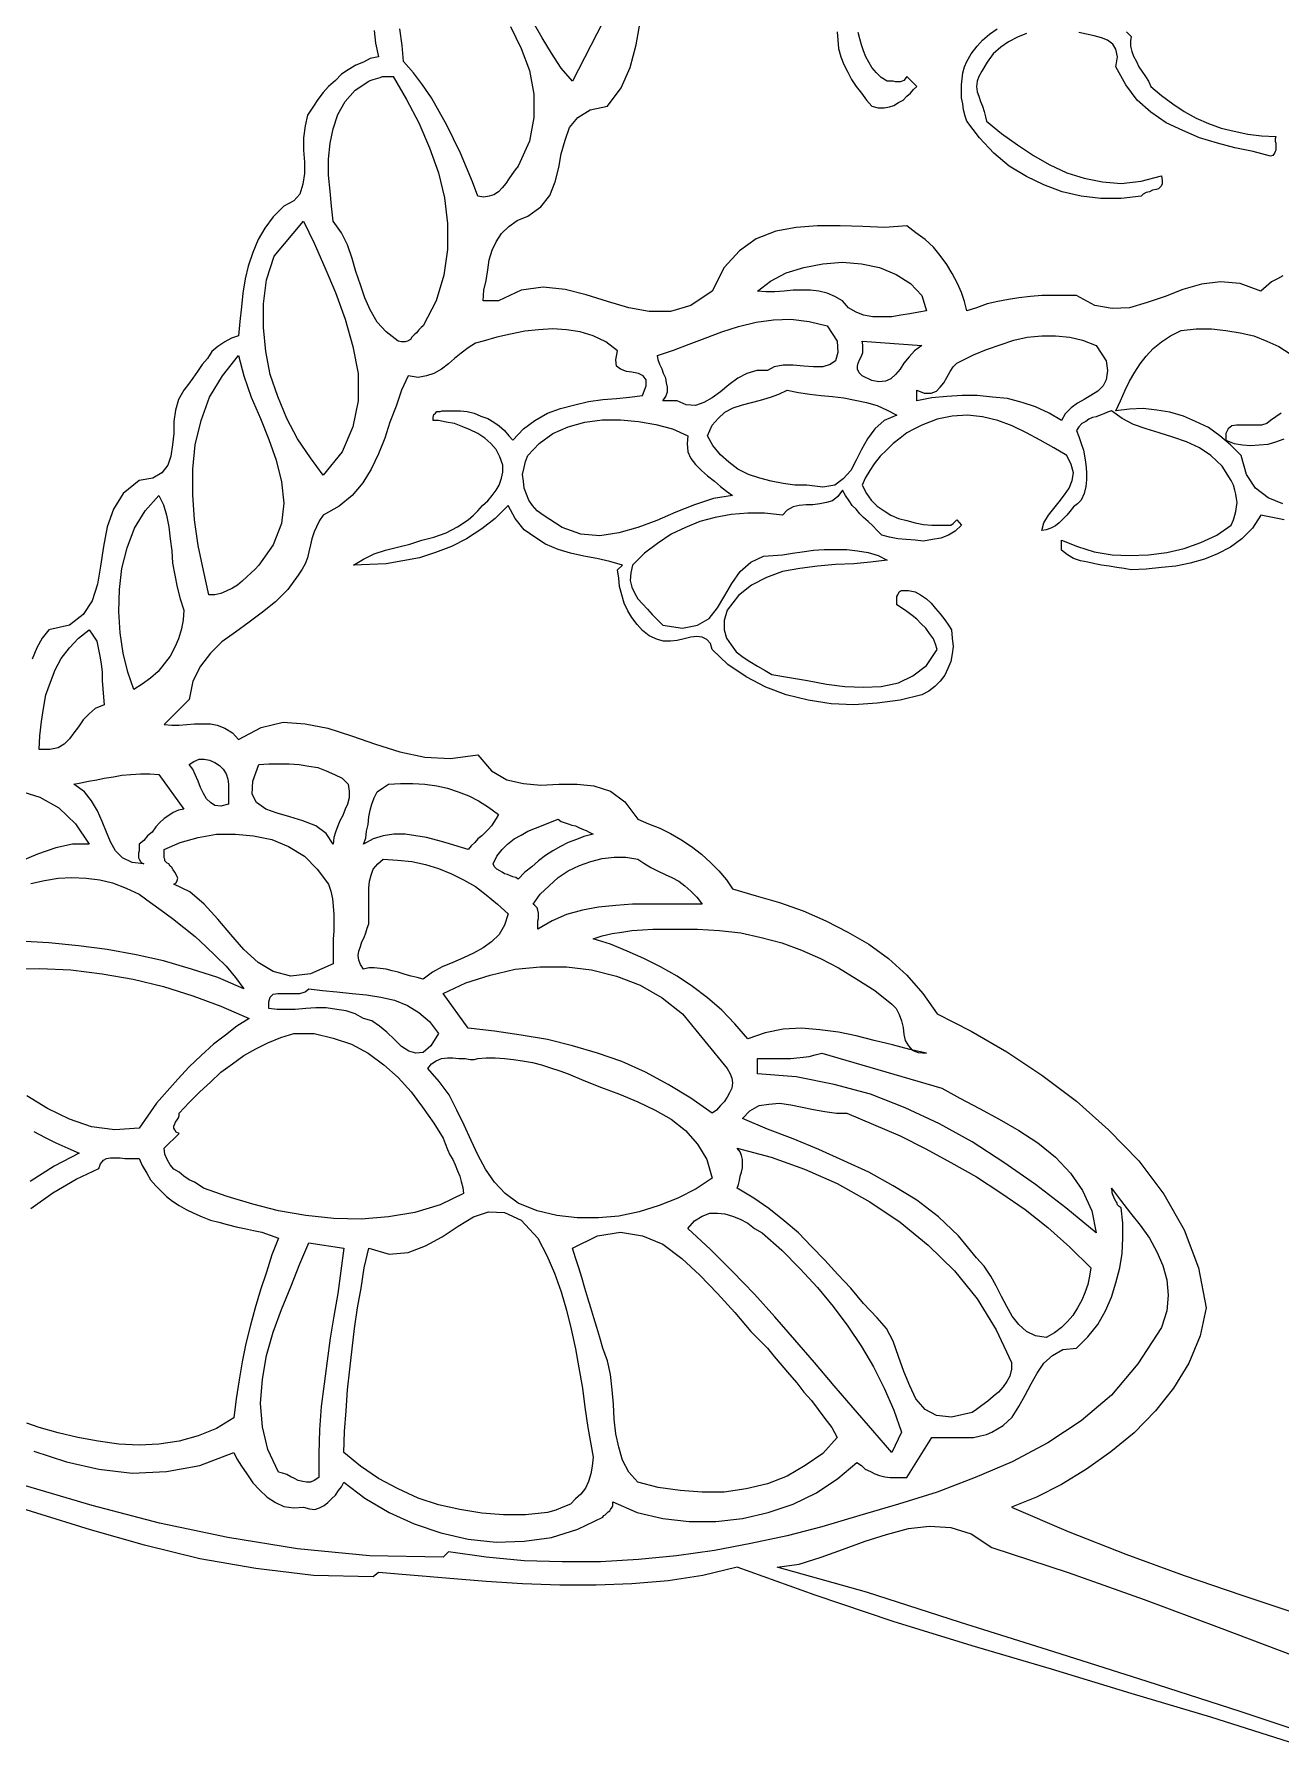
# Model space of a CAD drawing. Extents: x 0.03 to 9.39, y 0.03 to 6.76.
# Drawn here: x 3.683 to 5.329, y 0.307 to 2.562 of the extents above; entities that cross this region are included whole.
import ezdxf

# ---------------------------------------------------------------- set-up
doc = ezdxf.new("R2010")
doc.units = 0
doc.layers.add('1', color=7, linetype='Continuous')

msp = doc.modelspace()

# ---------------------------------------------------------------- linework, layer by layer
for points in [[(4.993, 2.563), (4.981, 2.558), (4.969, 2.552), (4.959, 2.545), (4.949, 2.536), (4.941, 2.525), (4.934, 2.513), (4.93, 2.506), (4.928, 2.5), (4.927, 2.493), (4.928, 2.486), (4.93, 2.48), (4.932, 2.473), (4.935, 2.467), (4.937, 2.46), (4.939, 2.453), (4.94, 2.447), (4.96, 2.431), (4.981, 2.416), (5.002, 2.402), (5.023, 2.39), (5.046, 2.379), (5.069, 2.372), (5.093, 2.367), (5.118, 2.365), (5.144, 2.368), (5.171, 2.375), (5.172, 2.369), (5.172, 2.364), (5.17, 2.361), (5.167, 2.358), (5.164, 2.357), (5.159, 2.356), (5.155, 2.354), (5.151, 2.353), (5.147, 2.351), (5.144, 2.348), (5.118, 2.345), (5.091, 2.345), (5.065, 2.348), (5.04, 2.354), (5.016, 2.363), (4.993, 2.374), (4.97, 2.388), (4.95, 2.405), (4.931, 2.425), (4.914, 2.447), (4.912, 2.454), (4.91, 2.462), (4.909, 2.47), (4.907, 2.478), (4.907, 2.486), (4.907, 2.495), (4.908, 2.503), (4.909, 2.511), (4.911, 2.519), (4.914, 2.526), (4.92, 2.536), (4.928, 2.546), (4.935, 2.554), (4.944, 2.562), (4.954, 2.569)], [(5.125, 2.565), (5.131, 2.559), (5.13, 2.553), (5.13, 2.546), (5.132, 2.539), (5.134, 2.533), (5.138, 2.526), (5.141, 2.519), (5.145, 2.513), (5.15, 2.506), (5.154, 2.5), (5.157, 2.493), (5.171, 2.481), (5.186, 2.47), (5.201, 2.46), (5.217, 2.451), (5.233, 2.444), (5.25, 2.438), (5.267, 2.434), (5.285, 2.43), (5.303, 2.428), (5.322, 2.427), (5.321, 2.424), (5.321, 2.421), (5.322, 2.418), (5.322, 2.416), (5.322, 2.412), (5.322, 2.409), (5.321, 2.407), (5.32, 2.405), (5.318, 2.402), (5.315, 2.401), (5.292, 2.407), (5.268, 2.412), (5.245, 2.418), (5.221, 2.425), (5.199, 2.435), (5.177, 2.445), (5.157, 2.459), (5.139, 2.475), (5.124, 2.495), (5.111, 2.519), (5.113, 2.532), (5.111, 2.542), (5.107, 2.549), (5.1, 2.554), (5.092, 2.557), (5.082, 2.56), (5.072, 2.562), (5.062, 2.564)], [(5.333, 1.921), (5.302, 1.927), (5.291, 1.91), (5.277, 1.896), (5.262, 1.885), (5.245, 1.876), (5.228, 1.869), (5.209, 1.864), (5.19, 1.86), (5.171, 1.858), (5.151, 1.856), (5.131, 1.855), (5.122, 1.857), (5.112, 1.858), (5.102, 1.86), (5.092, 1.861), (5.083, 1.863), (5.074, 1.865), (5.064, 1.867), (5.055, 1.87), (5.047, 1.875), (5.039, 1.881), (5.039, 1.894), (5.06, 1.886), (5.082, 1.879), (5.106, 1.875), (5.129, 1.874), (5.154, 1.875), (5.178, 1.878), (5.201, 1.883), (5.223, 1.891), (5.244, 1.901), (5.263, 1.914), (5.266, 1.921), (5.268, 1.927), (5.269, 1.932), (5.27, 1.938), (5.271, 1.944), (5.27, 1.949), (5.269, 1.955), (5.268, 1.96), (5.266, 1.967), (5.263, 1.973), (5.251, 1.992), (5.236, 2.006), (5.221, 2.016), (5.204, 2.024), (5.186, 2.03), (5.168, 2.036), (5.151, 2.041), (5.134, 2.047), (5.119, 2.055), (5.105, 2.065), (5.1, 2.063), (5.095, 2.061), (5.09, 2.059), (5.085, 2.057), (5.08, 2.056), (5.075, 2.054), (5.071, 2.051), (5.066, 2.048), (5.062, 2.044), (5.059, 2.039), (5.062, 2.031), (5.065, 2.022), (5.068, 2.013), (5.07, 2.003), (5.071, 1.994), (5.072, 1.984), (5.072, 1.974), (5.071, 1.965), (5.069, 1.956), (5.065, 1.947), (5.06, 1.942), (5.055, 1.938), (5.05, 1.932), (5.046, 1.927), (5.041, 1.922), (5.036, 1.917), (5.031, 1.913), (5.025, 1.91), (5.019, 1.908), (5.013, 1.907), (5.016, 1.917), (5.022, 1.927), (5.029, 1.936), (5.036, 1.945), (5.043, 1.954), (5.049, 1.963), (5.053, 1.973), (5.055, 1.983), (5.052, 1.994), (5.046, 2.006), (5.029, 2.016), (5.011, 2.026), (4.993, 2.036), (4.974, 2.045), (4.955, 2.052), (4.935, 2.057), (4.915, 2.059), (4.895, 2.058), (4.875, 2.054), (4.855, 2.046), (4.845, 2.041), (4.835, 2.036), (4.826, 2.029), (4.817, 2.022), (4.808, 2.013), (4.8, 2.005), (4.792, 1.995), (4.786, 1.986), (4.78, 1.976), (4.776, 1.967), (4.782, 1.956), (4.788, 1.947), (4.796, 1.939), (4.805, 1.933), (4.814, 1.927), (4.824, 1.923), (4.835, 1.92), (4.846, 1.917), (4.857, 1.915), (4.868, 1.914), (4.871, 1.914), (4.875, 1.914), (4.879, 1.914), (4.882, 1.914), (4.886, 1.914), (4.889, 1.914), (4.893, 1.914), (4.896, 1.916), (4.898, 1.918), (4.901, 1.921), (4.907, 1.914), (4.899, 1.906), (4.89, 1.901), (4.88, 1.897), (4.869, 1.895), (4.857, 1.893), (4.846, 1.894), (4.834, 1.895), (4.823, 1.896), (4.812, 1.898), (4.802, 1.901), (4.796, 1.907), (4.79, 1.913), (4.784, 1.919), (4.778, 1.924), (4.773, 1.929), (4.768, 1.935), (4.763, 1.94), (4.759, 1.946), (4.754, 1.953), (4.75, 1.96), (4.744, 1.952), (4.737, 1.946), (4.729, 1.944), (4.72, 1.942), (4.711, 1.941), (4.702, 1.941), (4.693, 1.94), (4.685, 1.938), (4.677, 1.934), (4.671, 1.927), (4.647, 1.93), (4.625, 1.93), (4.603, 1.928), (4.582, 1.924), (4.562, 1.919), (4.543, 1.911), (4.524, 1.902), (4.506, 1.89), (4.489, 1.877), (4.473, 1.861), (4.471, 1.851), (4.47, 1.841), (4.472, 1.832), (4.476, 1.824), (4.48, 1.817), (4.486, 1.81), (4.493, 1.803), (4.499, 1.796), (4.506, 1.789), (4.513, 1.782), (4.539, 1.778), (4.559, 1.782), (4.574, 1.791), (4.585, 1.805), (4.595, 1.821), (4.604, 1.837), (4.615, 1.853), (4.629, 1.865), (4.646, 1.873), (4.671, 1.875), (4.684, 1.877), (4.697, 1.879), (4.712, 1.881), (4.726, 1.882), (4.741, 1.882), (4.756, 1.882), (4.77, 1.88), (4.784, 1.878), (4.797, 1.874), (4.809, 1.868), (4.787, 1.865), (4.765, 1.863), (4.741, 1.862), (4.717, 1.86), (4.694, 1.857), (4.671, 1.853), (4.65, 1.845), (4.63, 1.835), (4.613, 1.821), (4.598, 1.802), (4.594, 1.788), (4.594, 1.776), (4.597, 1.765), (4.603, 1.756), (4.61, 1.747), (4.619, 1.74), (4.628, 1.734), (4.638, 1.728), (4.648, 1.722), (4.657, 1.717), (4.68, 1.713), (4.704, 1.709), (4.729, 1.704), (4.753, 1.701), (4.778, 1.7), (4.801, 1.701), (4.824, 1.706), (4.843, 1.715), (4.861, 1.729), (4.875, 1.75), (4.873, 1.757), (4.87, 1.764), (4.865, 1.771), (4.86, 1.778), (4.854, 1.784), (4.848, 1.79), (4.842, 1.795), (4.835, 1.8), (4.828, 1.805), (4.822, 1.809), (4.822, 1.812), (4.822, 1.814), (4.822, 1.817), (4.822, 1.82), (4.823, 1.822), (4.824, 1.824), (4.825, 1.826), (4.826, 1.827), (4.828, 1.828), (4.837, 1.828), (4.846, 1.826), (4.853, 1.822), (4.861, 1.817), (4.867, 1.811), (4.873, 1.804), (4.879, 1.797), (4.885, 1.789), (4.89, 1.782), (4.894, 1.776), (4.895, 1.765), (4.896, 1.754), (4.895, 1.744), (4.893, 1.734), (4.889, 1.725), (4.885, 1.716), (4.879, 1.708), (4.872, 1.701), (4.864, 1.695), (4.855, 1.69), (4.826, 1.683), (4.796, 1.679), (4.765, 1.677), (4.735, 1.678), (4.705, 1.683), (4.676, 1.69), (4.649, 1.7), (4.623, 1.714), (4.599, 1.73), (4.578, 1.75), (4.576, 1.758), (4.571, 1.763), (4.565, 1.766), (4.558, 1.767), (4.55, 1.766), (4.541, 1.764), (4.532, 1.762), (4.523, 1.761), (4.514, 1.761), (4.506, 1.763), (4.495, 1.768), (4.486, 1.775), (4.479, 1.783), (4.472, 1.792), (4.467, 1.801), (4.462, 1.811), (4.459, 1.822), (4.456, 1.833), (4.455, 1.844), (4.453, 1.855), (4.46, 1.861), (4.443, 1.866), (4.426, 1.87), (4.409, 1.873), (4.391, 1.877), (4.375, 1.882), (4.358, 1.889), (4.344, 1.898), (4.33, 1.908), (4.318, 1.923), (4.309, 1.94), (4.292, 1.923), (4.274, 1.909), (4.254, 1.896), (4.234, 1.886), (4.213, 1.878), (4.192, 1.871), (4.17, 1.867), (4.148, 1.863), (4.126, 1.862), (4.105, 1.861), (4.118, 1.869), (4.132, 1.876), (4.147, 1.881), (4.163, 1.885), (4.179, 1.889), (4.195, 1.894), (4.211, 1.898), (4.227, 1.904), (4.242, 1.912), (4.256, 1.921), (4.263, 1.927), (4.269, 1.933), (4.275, 1.94), (4.282, 1.946), (4.288, 1.953), (4.293, 1.96), (4.297, 1.967), (4.3, 1.976), (4.302, 1.984), (4.302, 1.993), (4.298, 2.004), (4.293, 2.014), (4.286, 2.022), (4.278, 2.029), (4.269, 2.035), (4.259, 2.04), (4.249, 2.044), (4.238, 2.048), (4.227, 2.05), (4.217, 2.052), (4.21, 2.052), (4.21, 2.056), (4.211, 2.06), (4.213, 2.062), (4.215, 2.064), (4.219, 2.064), (4.222, 2.065), (4.226, 2.065), (4.229, 2.065), (4.233, 2.065), (4.236, 2.065), (4.246, 2.065), (4.255, 2.064), (4.264, 2.062), (4.273, 2.058), (4.282, 2.055), (4.29, 2.05), (4.297, 2.045), (4.304, 2.039), (4.31, 2.032), (4.315, 2.026), (4.329, 2.041), (4.344, 2.052), (4.361, 2.062), (4.378, 2.068), (4.397, 2.073), (4.415, 2.077), (4.434, 2.08), (4.452, 2.081), (4.469, 2.083), (4.486, 2.085), (4.491, 2.098), (4.491, 2.106), (4.487, 2.111), (4.481, 2.114), (4.472, 2.116), (4.465, 2.117), (4.457, 2.12), (4.452, 2.124), (4.451, 2.132), (4.453, 2.144), (4.438, 2.156), (4.421, 2.164), (4.404, 2.169), (4.386, 2.172), (4.368, 2.173), (4.349, 2.172), (4.331, 2.17), (4.312, 2.166), (4.294, 2.162), (4.276, 2.157), (4.266, 2.154), (4.256, 2.148), (4.247, 2.141), (4.238, 2.134), (4.23, 2.127), (4.221, 2.12), (4.211, 2.114), (4.201, 2.111), (4.19, 2.109), (4.177, 2.111), (4.168, 2.092), (4.161, 2.071), (4.153, 2.05), (4.146, 2.029), (4.138, 2.008), (4.128, 1.988), (4.117, 1.97), (4.103, 1.953), (4.086, 1.939), (4.065, 1.927), (4.06, 1.92), (4.056, 1.912), (4.053, 1.905), (4.05, 1.896), (4.048, 1.888), (4.046, 1.879), (4.044, 1.871), (4.041, 1.863), (4.037, 1.856), (4.032, 1.848), (4.018, 1.829), (4.002, 1.813), (3.985, 1.799), (3.967, 1.786), (3.949, 1.773), (3.931, 1.76), (3.916, 1.745), (3.903, 1.728), (3.893, 1.708), (3.888, 1.684), (3.855, 1.651), (3.865, 1.65), (3.875, 1.65), (3.885, 1.651), (3.895, 1.652), (3.905, 1.652), (3.916, 1.652), (3.925, 1.65), (3.935, 1.646), (3.945, 1.64), (3.953, 1.631), (3.983, 1.647), (4.012, 1.654), (4.041, 1.652), (4.071, 1.646), (4.102, 1.636), (4.134, 1.625), (4.166, 1.615), (4.199, 1.608), (4.233, 1.606), (4.269, 1.611), (4.287, 1.59), (4.307, 1.578), (4.329, 1.573), (4.352, 1.571), (4.376, 1.572), (4.4, 1.572), (4.422, 1.57), (4.444, 1.563), (4.463, 1.549), (4.48, 1.526), (4.494, 1.52), (4.509, 1.514), (4.523, 1.507), (4.537, 1.499), (4.551, 1.49), (4.564, 1.48), (4.576, 1.469), (4.587, 1.458), (4.597, 1.446), (4.605, 1.434), (4.636, 1.425), (4.667, 1.416), (4.698, 1.405), (4.728, 1.392), (4.757, 1.377), (4.785, 1.361), (4.811, 1.342), (4.835, 1.32), (4.856, 1.296), (4.875, 1.269), (4.92, 1.246), (4.967, 1.219), (5.013, 1.188), (5.059, 1.154), (5.101, 1.116), (5.141, 1.075), (5.174, 1.031), (5.201, 0.984), (5.22, 0.934), (5.23, 0.881), (5.222, 0.844), (5.207, 0.808), (5.187, 0.775), (5.163, 0.745), (5.135, 0.716), (5.104, 0.691), (5.072, 0.668), (5.039, 0.648), (5.006, 0.631), (4.973, 0.618), (5.048, 0.586), (5.124, 0.556), (5.201, 0.528), (5.277, 0.502), (5.355, 0.476)], [(5.34, 0.308), (5.236, 0.341), (5.131, 0.372), (5.026, 0.404), (4.921, 0.435), (4.817, 0.467), (4.714, 0.502), (4.611, 0.539), (4.566, 0.528), (4.52, 0.521), (4.472, 0.517), (4.425, 0.515), (4.377, 0.515), (4.328, 0.517), (4.28, 0.52), (4.232, 0.524), (4.185, 0.528), (4.138, 0.532), (4.131, 0.526), (4.052, 0.528), (3.976, 0.537), (3.902, 0.55), (3.829, 0.568), (3.758, 0.588), (3.687, 0.61), (3.616, 0.632)]]:
    msp.add_lwpolyline(points)
at = {"layer": '1'}
for points in [[(4.312, 2.572), (4.326, 2.543), (4.337, 2.514), (4.343, 2.483), (4.343, 2.452), (4.337, 2.421), (4.322, 2.388), (4.318, 2.383), (4.314, 2.377), (4.31, 2.371), (4.306, 2.365), (4.301, 2.359), (4.296, 2.354), (4.29, 2.35), (4.284, 2.348), (4.277, 2.347), (4.269, 2.348), (4.262, 2.367), (4.254, 2.386), (4.246, 2.405), (4.237, 2.424), (4.228, 2.442), (4.218, 2.46), (4.208, 2.478), (4.196, 2.495), (4.184, 2.511), (4.171, 2.526), (4.169, 2.547), (4.166, 2.569)], [(5.331, 2.243), (5.324, 2.239), (5.316, 2.235), (5.309, 2.229), (5.302, 2.223), (5.275, 2.233), (5.249, 2.235), (5.224, 2.232), (5.199, 2.225), (5.176, 2.216), (5.152, 2.208), (5.129, 2.201), (5.106, 2.2), (5.083, 2.204), (5.059, 2.217), (5.043, 2.217), (5.028, 2.217), (5.013, 2.217), (4.998, 2.216), (4.983, 2.214), (4.969, 2.212), (4.955, 2.209), (4.941, 2.206), (4.927, 2.201), (4.914, 2.197), (4.911, 2.209), (4.907, 2.221), (4.902, 2.233), (4.895, 2.246), (4.888, 2.258), (4.879, 2.27), (4.87, 2.281), (4.859, 2.291), (4.847, 2.3), (4.835, 2.309), (4.806, 2.307), (4.777, 2.308), (4.747, 2.309), (4.717, 2.309), (4.689, 2.307), (4.662, 2.302), (4.636, 2.292), (4.614, 2.276), (4.594, 2.254), (4.578, 2.223), (4.55, 2.204), (4.523, 2.196), (4.495, 2.196), (4.468, 2.201), (4.44, 2.209), (4.412, 2.218), (4.384, 2.225), (4.355, 2.228), (4.326, 2.224), (4.296, 2.21), (4.276, 2.21), (4.277, 2.224), (4.28, 2.237), (4.282, 2.251), (4.284, 2.264), (4.288, 2.277), (4.293, 2.288), (4.3, 2.299), (4.31, 2.308), (4.321, 2.316), (4.335, 2.322), (4.352, 2.334), (4.364, 2.349), (4.371, 2.367), (4.376, 2.386), (4.379, 2.404), (4.384, 2.422), (4.39, 2.439), (4.401, 2.452), (4.417, 2.462), (4.44, 2.467), (4.458, 2.491), (4.47, 2.518), (4.478, 2.548), (4.483, 2.578)], [(4.434, 2.578), (4.394, 2.5), (4.379, 2.517), (4.366, 2.537), (4.354, 2.557), (4.342, 2.578)], [(4.132, 2.567), (4.134, 2.55), (4.138, 2.532), (4.127, 2.53), (4.118, 2.525), (4.108, 2.521), (4.098, 2.515), (4.089, 2.509), (4.081, 2.501), (4.072, 2.493), (4.065, 2.485), (4.058, 2.476), (4.052, 2.467), (4.044, 2.455), (4.041, 2.441), (4.039, 2.425), (4.039, 2.409), (4.04, 2.393), (4.04, 2.378), (4.038, 2.364), (4.034, 2.351), (4.026, 2.342), (4.013, 2.335), (3.999, 2.321), (3.988, 2.306), (3.979, 2.291), (3.972, 2.274), (3.966, 2.256), (3.962, 2.239), (3.959, 2.22), (3.957, 2.202), (3.955, 2.183), (3.953, 2.164), (3.944, 2.161), (3.935, 2.156), (3.926, 2.15), (3.918, 2.143), (3.912, 2.134), (3.905, 2.126), (3.899, 2.117), (3.893, 2.108), (3.887, 2.1), (3.881, 2.092), (3.874, 2.08), (3.87, 2.066), (3.868, 2.051), (3.868, 2.035), (3.866, 2.02), (3.864, 2.005), (3.86, 1.993), (3.852, 1.983), (3.84, 1.976), (3.822, 1.973), (3.801, 1.956), (3.788, 1.935), (3.78, 1.912), (3.775, 1.886), (3.771, 1.86), (3.767, 1.836), (3.76, 1.814), (3.748, 1.796), (3.73, 1.782), (3.703, 1.776), (3.694, 1.765), (3.687, 1.752), (3.681, 1.737)], [(4.743, 2.565), (4.744, 2.554), (4.745, 2.543), (4.748, 2.532), (4.752, 2.522), (4.757, 2.512), (4.762, 2.502), (4.768, 2.493), (4.775, 2.484), (4.782, 2.475), (4.789, 2.467), (4.797, 2.465), (4.805, 2.465), (4.812, 2.466), (4.818, 2.468), (4.824, 2.472), (4.83, 2.475), (4.835, 2.48), (4.84, 2.484), (4.844, 2.489), (4.848, 2.493), (4.835, 2.506), (4.833, 2.503), (4.831, 2.501), (4.829, 2.5), (4.826, 2.499), (4.824, 2.499), (4.82, 2.499), (4.817, 2.5), (4.814, 2.5), (4.812, 2.5), (4.809, 2.5), (4.801, 2.505), (4.795, 2.511), (4.789, 2.518), (4.785, 2.525), (4.781, 2.532), (4.778, 2.54), (4.775, 2.548), (4.773, 2.556), (4.771, 2.564)], [(4.157, 2.506), (4.175, 2.476), (4.191, 2.445), (4.205, 2.412), (4.217, 2.379), (4.225, 2.346), (4.229, 2.312), (4.229, 2.278), (4.224, 2.244), (4.214, 2.21), (4.197, 2.177), (4.194, 2.175), (4.191, 2.172), (4.188, 2.168), (4.185, 2.165), (4.182, 2.162), (4.18, 2.159), (4.176, 2.157), (4.173, 2.156), (4.168, 2.156), (4.164, 2.157), (4.148, 2.169), (4.136, 2.182), (4.127, 2.198), (4.12, 2.214), (4.114, 2.231), (4.108, 2.249), (4.103, 2.266), (4.097, 2.284), (4.089, 2.3), (4.078, 2.315), (4.076, 2.335), (4.074, 2.355), (4.072, 2.376), (4.072, 2.397), (4.074, 2.418), (4.078, 2.437), (4.084, 2.456), (4.094, 2.473), (4.107, 2.488), (4.125, 2.5), (4.127, 2.501), (4.131, 2.502), (4.134, 2.503), (4.137, 2.504), (4.14, 2.505), (4.143, 2.506), (4.147, 2.506), (4.15, 2.506), (4.154, 2.506), (4.157, 2.506)], [(4.065, 1.98), (4.048, 2.003), (4.031, 2.028), (4.017, 2.055), (4.005, 2.084), (3.995, 2.113), (3.989, 2.143), (3.986, 2.175), (3.986, 2.206), (3.99, 2.238), (4, 2.269), (4.039, 2.315), (4.053, 2.286), (4.067, 2.254), (4.081, 2.221), (4.094, 2.186), (4.104, 2.15), (4.111, 2.114), (4.111, 2.078), (4.104, 2.044), (4.09, 2.011), (4.065, 1.98)], [(4.855, 2.217), (4.861, 2.197), (4.851, 2.195), (4.839, 2.193), (4.827, 2.191), (4.815, 2.189), (4.803, 2.189), (4.79, 2.189), (4.778, 2.191), (4.768, 2.195), (4.758, 2.201), (4.75, 2.21), (4.74, 2.216), (4.73, 2.22), (4.719, 2.223), (4.708, 2.224), (4.697, 2.224), (4.685, 2.224), (4.673, 2.223), (4.661, 2.222), (4.649, 2.222), (4.638, 2.223), (4.655, 2.236), (4.676, 2.247), (4.699, 2.254), (4.724, 2.259), (4.75, 2.261), (4.775, 2.259), (4.799, 2.254), (4.821, 2.245), (4.84, 2.233), (4.855, 2.217)], [(4.743, 2.157), (4.744, 2.142), (4.741, 2.131), (4.734, 2.126), (4.724, 2.123), (4.712, 2.123), (4.699, 2.124), (4.685, 2.125), (4.672, 2.125), (4.66, 2.123), (4.651, 2.118), (4.637, 2.118), (4.624, 2.114), (4.612, 2.108), (4.6, 2.099), (4.589, 2.09), (4.578, 2.082), (4.567, 2.076), (4.556, 2.072), (4.544, 2.073), (4.532, 2.078), (4.513, 2.078), (4.517, 2.084), (4.519, 2.09), (4.519, 2.096), (4.518, 2.102), (4.517, 2.108), (4.514, 2.114), (4.512, 2.12), (4.509, 2.126), (4.507, 2.132), (4.506, 2.138), (4.527, 2.145), (4.548, 2.153), (4.569, 2.161), (4.591, 2.169), (4.613, 2.176), (4.636, 2.182), (4.659, 2.185), (4.682, 2.186), (4.706, 2.183), (4.73, 2.177), (4.743, 2.157)], [(5.331, 1.942), (5.312, 1.95), (5.295, 1.963), (5.283, 1.981), (5.276, 2.006), (5.262, 2.02), (5.248, 2.032), (5.233, 2.043), (5.216, 2.051), (5.2, 2.058), (5.182, 2.063), (5.165, 2.066), (5.147, 2.068), (5.129, 2.067), (5.111, 2.065), (5.117, 2.078), (5.123, 2.092), (5.129, 2.104), (5.136, 2.116), (5.143, 2.127), (5.151, 2.137), (5.16, 2.147), (5.171, 2.156), (5.183, 2.164), (5.197, 2.171), (5.217, 2.173), (5.237, 2.173), (5.256, 2.171), (5.275, 2.168), (5.293, 2.164), (5.31, 2.157), (5.326, 2.15), (5.341, 2.14)], [(4.855, 2.151), (4.845, 2.144), (4.838, 2.136), (4.831, 2.128), (4.826, 2.12), (4.82, 2.113), (4.814, 2.107), (4.807, 2.104), (4.798, 2.103), (4.789, 2.105), (4.776, 2.111), (4.772, 2.115), (4.77, 2.12), (4.77, 2.124), (4.771, 2.128), (4.773, 2.133), (4.775, 2.137), (4.777, 2.142), (4.777, 2.147), (4.777, 2.152), (4.776, 2.157), (4.855, 2.151)], [(5.098, 2.131), (5.1, 2.118), (5.098, 2.106), (5.094, 2.098), (5.087, 2.091), (5.078, 2.085), (5.069, 2.08), (5.06, 2.075), (5.052, 2.069), (5.044, 2.061), (5.039, 2.052), (5.023, 2.062), (5.005, 2.07), (4.987, 2.076), (4.968, 2.081), (4.948, 2.083), (4.928, 2.085), (4.908, 2.085), (4.888, 2.084), (4.868, 2.082), (4.848, 2.078), (4.848, 2.092), (4.858, 2.088), (4.867, 2.088), (4.874, 2.091), (4.879, 2.096), (4.884, 2.102), (4.888, 2.109), (4.892, 2.117), (4.896, 2.123), (4.901, 2.128), (4.907, 2.131), (4.923, 2.139), (4.94, 2.146), (4.958, 2.152), (4.976, 2.158), (4.994, 2.162), (5.013, 2.164), (5.031, 2.164), (5.05, 2.162), (5.067, 2.158), (5.085, 2.151), (5.098, 2.131)], [(3.98, 1.861), (3.975, 1.856), (3.97, 1.851), (3.964, 1.846), (3.958, 1.84), (3.952, 1.835), (3.945, 1.831), (3.937, 1.827), (3.93, 1.824), (3.922, 1.822), (3.914, 1.822), (3.907, 1.854), (3.9, 1.887), (3.895, 1.921), (3.893, 1.954), (3.893, 1.988), (3.896, 2.02), (3.904, 2.052), (3.915, 2.083), (3.932, 2.111), (3.953, 2.138), (3.96, 2.111), (3.97, 2.083), (3.982, 2.055), (3.993, 2.027), (4.003, 2), (4.01, 1.971), (4.013, 1.943), (4.01, 1.916), (3.999, 1.888), (3.98, 1.861)], [(4.822, 2.059), (4.805, 2.052), (4.793, 2.041), (4.783, 2.028), (4.775, 2.014), (4.768, 2), (4.761, 1.986), (4.751, 1.975), (4.74, 1.967), (4.724, 1.964), (4.703, 1.967), (4.687, 1.967), (4.672, 1.969), (4.656, 1.972), (4.641, 1.976), (4.626, 1.981), (4.612, 1.988), (4.6, 1.997), (4.589, 2.007), (4.579, 2.019), (4.572, 2.032), (4.578, 2.046), (4.586, 2.055), (4.595, 2.063), (4.606, 2.069), (4.618, 2.073), (4.63, 2.076), (4.642, 2.079), (4.655, 2.083), (4.666, 2.087), (4.677, 2.092), (4.692, 2.089), (4.707, 2.087), (4.722, 2.085), (4.737, 2.084), (4.752, 2.082), (4.767, 2.079), (4.782, 2.076), (4.796, 2.072), (4.809, 2.066), (4.822, 2.059)], [(4.546, 2.032), (4.545, 2.022), (4.546, 2.011), (4.55, 2.002), (4.556, 1.994), (4.564, 1.986), (4.572, 1.979), (4.581, 1.972), (4.589, 1.965), (4.597, 1.959), (4.605, 1.953), (4.58, 1.949), (4.555, 1.941), (4.53, 1.931), (4.505, 1.92), (4.48, 1.911), (4.455, 1.904), (4.43, 1.9), (4.405, 1.902), (4.38, 1.911), (4.355, 1.927), (4.347, 1.933), (4.341, 1.94), (4.336, 1.947), (4.333, 1.955), (4.33, 1.963), (4.329, 1.972), (4.328, 1.981), (4.33, 1.99), (4.332, 1.998), (4.335, 2.006), (4.35, 2.022), (4.368, 2.035), (4.388, 2.044), (4.41, 2.05), (4.433, 2.053), (4.457, 2.053), (4.481, 2.051), (4.504, 2.047), (4.526, 2.041), (4.546, 2.032)], [(5.329, 2.062), (5.322, 2.057), (5.315, 2.052), (5.31, 2.048), (5.303, 2.046), (5.295, 2.046), (5.287, 2.046), (5.278, 2.046), (5.27, 2.046), (5.264, 2.045), (5.259, 2.041), (5.256, 2.035), (5.256, 2.026), (5.267, 2.022), (5.278, 2.02), (5.289, 2.019), (5.3, 2.02), (5.312, 2.021), (5.322, 2.024), (5.333, 2.028)], [(3.881, 1.802), (3.88, 1.789), (3.878, 1.777), (3.874, 1.764), (3.869, 1.753), (3.863, 1.741), (3.855, 1.731), (3.847, 1.721), (3.837, 1.712), (3.826, 1.704), (3.815, 1.697), (3.807, 1.72), (3.801, 1.745), (3.797, 1.772), (3.795, 1.8), (3.796, 1.829), (3.799, 1.857), (3.806, 1.884), (3.816, 1.91), (3.83, 1.933), (3.848, 1.953), (3.854, 1.941), (3.858, 1.927), (3.861, 1.912), (3.863, 1.896), (3.865, 1.88), (3.866, 1.864), (3.869, 1.848), (3.872, 1.832), (3.876, 1.817), (3.881, 1.802)], [(3.776, 1.677), (3.764, 1.672), (3.756, 1.665), (3.748, 1.657), (3.742, 1.648), (3.736, 1.64), (3.73, 1.632), (3.723, 1.625), (3.715, 1.62), (3.704, 1.618), (3.69, 1.618), (3.691, 1.636), (3.693, 1.655), (3.696, 1.672), (3.699, 1.69), (3.705, 1.707), (3.711, 1.723), (3.719, 1.738), (3.73, 1.752), (3.742, 1.765), (3.756, 1.776), (3.761, 1.769), (3.766, 1.761), (3.768, 1.752), (3.77, 1.741), (3.772, 1.731), (3.773, 1.72), (3.773, 1.709), (3.774, 1.698), (3.775, 1.687), (3.776, 1.677)], [(3.94, 1.572), (3.94, 1.546), (3.93, 1.543), (3.922, 1.544), (3.916, 1.548), (3.911, 1.553), (3.907, 1.56), (3.903, 1.568), (3.9, 1.576), (3.896, 1.585), (3.893, 1.592), (3.888, 1.598), (3.894, 1.602), (3.901, 1.605), (3.908, 1.605), (3.915, 1.604), (3.922, 1.601), (3.928, 1.597), (3.933, 1.592), (3.937, 1.586), (3.939, 1.579), (3.94, 1.572)], [(3.848, 1.585), (3.881, 1.539), (3.874, 1.538), (3.867, 1.535), (3.861, 1.531), (3.855, 1.527), (3.849, 1.521), (3.844, 1.516), (3.839, 1.509), (3.833, 1.504), (3.828, 1.498), (3.822, 1.493), (3.822, 1.49), (3.822, 1.487), (3.822, 1.484), (3.821, 1.481), (3.821, 1.478), (3.821, 1.475), (3.822, 1.473), (3.824, 1.47), (3.826, 1.468), (3.828, 1.467), (3.813, 1.469), (3.8, 1.475), (3.791, 1.484), (3.784, 1.496), (3.779, 1.509), (3.773, 1.523), (3.767, 1.537), (3.759, 1.55), (3.75, 1.562), (3.736, 1.572), (3.745, 1.574), (3.755, 1.576), (3.766, 1.578), (3.776, 1.58), (3.788, 1.582), (3.799, 1.584), (3.811, 1.585), (3.824, 1.586), (3.836, 1.586), (3.848, 1.585)], [(4.098, 1.572), (4.099, 1.563), (4.099, 1.554), (4.097, 1.546), (4.094, 1.539), (4.091, 1.531), (4.087, 1.524), (4.084, 1.517), (4.081, 1.509), (4.079, 1.502), (4.078, 1.493), (4.069, 1.507), (4.055, 1.517), (4.038, 1.524), (4.021, 1.529), (4.004, 1.534), (3.989, 1.539), (3.977, 1.548), (3.971, 1.559), (3.972, 1.576), (3.98, 1.598), (3.993, 1.599), (4.006, 1.599), (4.02, 1.599), (4.033, 1.598), (4.046, 1.596), (4.058, 1.594), (4.069, 1.59), (4.08, 1.585), (4.09, 1.58), (4.098, 1.572)], [(3.663, 1.564), (3.691, 1.555), (3.716, 1.541), (3.738, 1.52), (3.756, 1.493)], [(4.296, 1.532), (4.293, 1.527), (4.29, 1.522), (4.287, 1.517), (4.283, 1.513), (4.278, 1.508), (4.274, 1.504), (4.269, 1.5), (4.265, 1.495), (4.26, 1.491), (4.256, 1.486), (4.243, 1.49), (4.23, 1.494), (4.216, 1.498), (4.201, 1.502), (4.187, 1.504), (4.173, 1.506), (4.158, 1.506), (4.144, 1.504), (4.131, 1.5), (4.118, 1.493), (4.121, 1.501), (4.122, 1.51), (4.124, 1.519), (4.125, 1.529), (4.127, 1.538), (4.129, 1.546), (4.132, 1.554), (4.136, 1.562), (4.143, 1.567), (4.151, 1.572), (4.167, 1.573), (4.183, 1.573), (4.199, 1.572), (4.215, 1.57), (4.229, 1.567), (4.243, 1.562), (4.257, 1.557), (4.27, 1.55), (4.283, 1.542), (4.296, 1.532)], [(4.421, 1.506), (4.409, 1.503), (4.399, 1.499), (4.388, 1.495), (4.378, 1.49), (4.368, 1.484), (4.358, 1.478), (4.349, 1.471), (4.34, 1.463), (4.331, 1.456), (4.322, 1.447), (4.319, 1.449), (4.315, 1.45), (4.312, 1.451), (4.308, 1.453), (4.304, 1.454), (4.301, 1.456), (4.298, 1.458), (4.294, 1.46), (4.291, 1.463), (4.289, 1.467), (4.294, 1.477), (4.301, 1.486), (4.308, 1.493), (4.317, 1.5), (4.326, 1.505), (4.335, 1.51), (4.345, 1.514), (4.355, 1.518), (4.365, 1.522), (4.375, 1.526), (4.379, 1.523), (4.384, 1.521), (4.388, 1.52), (4.393, 1.518), (4.398, 1.517), (4.402, 1.515), (4.407, 1.513), (4.412, 1.511), (4.416, 1.509), (4.421, 1.506)], [(3.756, 1.493), (3.734, 1.493), (3.712, 1.488), (3.688, 1.48), (3.665, 1.47)], [(4.072, 1.44), (4.075, 1.431), (4.077, 1.421), (4.078, 1.411), (4.079, 1.4), (4.079, 1.389), (4.079, 1.378), (4.078, 1.368), (4.078, 1.356), (4.078, 1.346), (4.078, 1.335), (4.048, 1.322), (4.022, 1.319), (3.999, 1.325), (3.979, 1.337), (3.96, 1.354), (3.943, 1.374), (3.926, 1.394), (3.908, 1.414), (3.889, 1.43), (3.868, 1.44), (3.871, 1.442), (3.872, 1.445), (3.873, 1.448), (3.872, 1.45), (3.871, 1.453), (3.869, 1.456), (3.867, 1.459), (3.865, 1.462), (3.863, 1.464), (3.861, 1.467), (3.859, 1.468), (3.858, 1.469), (3.856, 1.471), (3.856, 1.473), (3.855, 1.475), (3.855, 1.478), (3.855, 1.481), (3.855, 1.483), (3.855, 1.486), (3.876, 1.495), (3.9, 1.502), (3.924, 1.506), (3.949, 1.506), (3.973, 1.504), (3.997, 1.499), (4.019, 1.49), (4.04, 1.477), (4.057, 1.46), (4.072, 1.44)], [(4.309, 1.401), (4.304, 1.386), (4.297, 1.374), (4.287, 1.364), (4.276, 1.356), (4.263, 1.349), (4.25, 1.343), (4.236, 1.337), (4.222, 1.331), (4.209, 1.324), (4.197, 1.315), (4.189, 1.317), (4.181, 1.319), (4.173, 1.321), (4.164, 1.324), (4.156, 1.326), (4.148, 1.328), (4.14, 1.329), (4.132, 1.33), (4.125, 1.33), (4.118, 1.328), (4.114, 1.334), (4.112, 1.34), (4.111, 1.346), (4.112, 1.352), (4.114, 1.358), (4.116, 1.364), (4.119, 1.37), (4.121, 1.376), (4.123, 1.382), (4.125, 1.388), (4.125, 1.397), (4.125, 1.406), (4.125, 1.416), (4.125, 1.425), (4.125, 1.435), (4.126, 1.444), (4.128, 1.452), (4.131, 1.46), (4.137, 1.467), (4.144, 1.473), (4.163, 1.472), (4.182, 1.47), (4.2, 1.466), (4.217, 1.461), (4.234, 1.454), (4.25, 1.446), (4.266, 1.437), (4.28, 1.426), (4.295, 1.414), (4.309, 1.401)], [(4.565, 1.414), (4.542, 1.414), (4.519, 1.414), (4.496, 1.414), (4.473, 1.414), (4.451, 1.412), (4.428, 1.41), (4.407, 1.406), (4.386, 1.4), (4.367, 1.392), (4.348, 1.381), (4.348, 1.384), (4.348, 1.388), (4.348, 1.392), (4.349, 1.395), (4.349, 1.399), (4.349, 1.402), (4.348, 1.406), (4.347, 1.409), (4.344, 1.412), (4.342, 1.414), (4.351, 1.427), (4.363, 1.438), (4.375, 1.449), (4.388, 1.458), (4.403, 1.465), (4.418, 1.47), (4.433, 1.474), (4.449, 1.476), (4.464, 1.476), (4.48, 1.473), (4.488, 1.468), (4.497, 1.462), (4.506, 1.458), (4.516, 1.453), (4.525, 1.449), (4.534, 1.444), (4.542, 1.438), (4.55, 1.431), (4.558, 1.423), (4.565, 1.414)], [(3.679, 1.441), (3.697, 1.445), (3.715, 1.448), (3.733, 1.449), (3.752, 1.448), (3.77, 1.446), (3.787, 1.442), (3.805, 1.435), (3.822, 1.427), (3.837, 1.416), (3.851, 1.406), (3.866, 1.395), (3.881, 1.383), (3.896, 1.371), (3.91, 1.358), (3.923, 1.345), (3.937, 1.332), (3.949, 1.317), (3.96, 1.302)], [(4.559, 1.381), (4.588, 1.379), (4.616, 1.376), (4.643, 1.37), (4.67, 1.363), (4.696, 1.353), (4.721, 1.342), (4.745, 1.33), (4.769, 1.315), (4.793, 1.3), (4.815, 1.282), (4.821, 1.276), (4.825, 1.268), (4.828, 1.26), (4.83, 1.251), (4.831, 1.242), (4.833, 1.234), (4.837, 1.227), (4.842, 1.221), (4.85, 1.218), (4.861, 1.217), (4.839, 1.222), (4.816, 1.228), (4.792, 1.234), (4.768, 1.24), (4.745, 1.245), (4.72, 1.248), (4.696, 1.25), (4.672, 1.249), (4.648, 1.244), (4.625, 1.236), (4.608, 1.256), (4.591, 1.274), (4.572, 1.29), (4.552, 1.305), (4.532, 1.319), (4.51, 1.331), (4.488, 1.342), (4.466, 1.352), (4.444, 1.361), (4.421, 1.368), (4.433, 1.372), (4.446, 1.375), (4.459, 1.377), (4.472, 1.379), (4.486, 1.38), (4.5, 1.381), (4.514, 1.381), (4.528, 1.381), (4.543, 1.381), (4.559, 1.381)], [(3.96, 1.302), (3.926, 1.317), (3.891, 1.328), (3.854, 1.339), (3.818, 1.347), (3.78, 1.354), (3.742, 1.359), (3.703, 1.363), (3.664, 1.365)], [(4.598, 1.197), (4.602, 1.19), (4.604, 1.184), (4.605, 1.178), (4.604, 1.171), (4.601, 1.165), (4.598, 1.159), (4.594, 1.153), (4.589, 1.148), (4.584, 1.142), (4.578, 1.138), (4.55, 1.158), (4.52, 1.176), (4.49, 1.192), (4.459, 1.206), (4.427, 1.217), (4.394, 1.227), (4.361, 1.235), (4.326, 1.241), (4.291, 1.246), (4.256, 1.25), (4.223, 1.296), (4.253, 1.31), (4.285, 1.32), (4.318, 1.328), (4.351, 1.331), (4.386, 1.331), (4.419, 1.327), (4.452, 1.319), (4.483, 1.307), (4.512, 1.29), (4.539, 1.269), (4.598, 1.197)], [(3.649, 1.328), (3.691, 1.329), (3.732, 1.327), (3.773, 1.322), (3.814, 1.315), (3.854, 1.305), (3.893, 1.293), (3.93, 1.279), (3.967, 1.263)], [(4.217, 1.243), (4.207, 1.227), (4.197, 1.218), (4.187, 1.217), (4.178, 1.22), (4.168, 1.226), (4.159, 1.235), (4.149, 1.245), (4.139, 1.253), (4.129, 1.26), (4.118, 1.263), (4.107, 1.269), (4.095, 1.273), (4.083, 1.275), (4.069, 1.277), (4.055, 1.277), (4.042, 1.276), (4.028, 1.275), (4.016, 1.275), (4.004, 1.275), (3.993, 1.276), (3.993, 1.285), (3.995, 1.291), (3.999, 1.295), (4.005, 1.296), (4.012, 1.296), (4.019, 1.296), (4.027, 1.296), (4.034, 1.296), (4.041, 1.298), (4.046, 1.302), (4.064, 1.3), (4.083, 1.298), (4.103, 1.296), (4.122, 1.294), (4.141, 1.291), (4.159, 1.287), (4.176, 1.28), (4.191, 1.271), (4.205, 1.259), (4.217, 1.243)], [(3.967, 1.263), (3.951, 1.253), (3.936, 1.241), (3.92, 1.229), (3.904, 1.214), (3.888, 1.199), (3.873, 1.183), (3.859, 1.167), (3.845, 1.151), (3.833, 1.134), (3.822, 1.118), (3.79, 1.116), (3.759, 1.12), (3.73, 1.13), (3.701, 1.144), (3.674, 1.161)], [(4.223, 1.105), (4.226, 1.098), (4.229, 1.09), (4.232, 1.083), (4.236, 1.077), (4.239, 1.07), (4.242, 1.062), (4.245, 1.055), (4.247, 1.048), (4.249, 1.04), (4.25, 1.032), (4.219, 1.017), (4.186, 1.007), (4.151, 1.001), (4.115, 0.998), (4.079, 0.999), (4.042, 1.003), (4.006, 1.009), (3.972, 1.018), (3.938, 1.028), (3.907, 1.039), (3.901, 1.043), (3.895, 1.047), (3.888, 1.05), (3.881, 1.055), (3.875, 1.06), (3.868, 1.064), (3.863, 1.07), (3.859, 1.077), (3.856, 1.084), (3.855, 1.092), (3.875, 1.111), (3.871, 1.113), (3.869, 1.116), (3.868, 1.118), (3.868, 1.121), (3.869, 1.124), (3.87, 1.126), (3.872, 1.129), (3.874, 1.132), (3.875, 1.135), (3.875, 1.138), (3.888, 1.152), (3.902, 1.166), (3.916, 1.179), (3.93, 1.192), (3.945, 1.203), (3.96, 1.214), (3.976, 1.223), (3.992, 1.231), (4.009, 1.238), (4.026, 1.243), (4.053, 1.243), (4.078, 1.237), (4.102, 1.229), (4.124, 1.217), (4.145, 1.202), (4.164, 1.185), (4.181, 1.166), (4.196, 1.146), (4.211, 1.125), (4.223, 1.105)], [(4.269, 1.21), (4.28, 1.211), (4.292, 1.211), (4.304, 1.21), (4.316, 1.209), (4.328, 1.207), (4.341, 1.205), (4.353, 1.202), (4.365, 1.198), (4.377, 1.194), (4.388, 1.19), (4.409, 1.181), (4.432, 1.172), (4.456, 1.163), (4.48, 1.153), (4.503, 1.142), (4.524, 1.13), (4.543, 1.115), (4.559, 1.097), (4.571, 1.077), (4.578, 1.052), (4.557, 1.038), (4.533, 1.026), (4.508, 1.016), (4.482, 1.008), (4.455, 1.002), (4.428, 1), (4.4, 1), (4.373, 1.003), (4.347, 1.009), (4.322, 1.019), (4.305, 1.032), (4.291, 1.047), (4.279, 1.064), (4.269, 1.083), (4.26, 1.102), (4.251, 1.122), (4.241, 1.142), (4.231, 1.162), (4.218, 1.18), (4.203, 1.197), (4.208, 1.203), (4.214, 1.207), (4.221, 1.21), (4.229, 1.211), (4.236, 1.211), (4.244, 1.21), (4.252, 1.21), (4.259, 1.209), (4.264, 1.209), (4.269, 1.21)], [(4.881, 1.171), (4.905, 1.158), (4.931, 1.144), (4.957, 1.13), (4.983, 1.115), (5.008, 1.099), (5.031, 1.08), (5.051, 1.059), (5.067, 1.036), (5.079, 1.009), (5.085, 0.98), (5.045, 1.013), (5.005, 1.044), (4.963, 1.073), (4.921, 1.1), (4.878, 1.124), (4.833, 1.145), (4.787, 1.163), (4.739, 1.176), (4.689, 1.186), (4.638, 1.19), (4.638, 1.21), (4.648, 1.21), (4.657, 1.21), (4.666, 1.21), (4.674, 1.21), (4.682, 1.21), (4.69, 1.211), (4.698, 1.212), (4.706, 1.213), (4.714, 1.215), (4.723, 1.217), (4.881, 1.171)], [(5.078, 0.934), (5.076, 0.923), (5.074, 0.912), (5.07, 0.901), (5.066, 0.891), (5.06, 0.881), (5.054, 0.871), (5.047, 0.863), (5.039, 0.855), (5.03, 0.848), (5.019, 0.842), (5.005, 0.844), (4.993, 0.85), (4.983, 0.859), (4.974, 0.87), (4.967, 0.883), (4.96, 0.896), (4.953, 0.91), (4.946, 0.923), (4.937, 0.936), (4.927, 0.947), (4.903, 0.976), (4.877, 1.001), (4.848, 1.023), (4.817, 1.042), (4.785, 1.06), (4.752, 1.075), (4.719, 1.09), (4.685, 1.104), (4.651, 1.117), (4.618, 1.131), (4.628, 1.141), (4.64, 1.148), (4.653, 1.15), (4.667, 1.151), (4.682, 1.149), (4.697, 1.146), (4.712, 1.143), (4.727, 1.14), (4.742, 1.138), (4.756, 1.138), (4.791, 1.123), (4.826, 1.108), (4.86, 1.091), (4.893, 1.073), (4.927, 1.054), (4.959, 1.033), (4.991, 1.011), (5.021, 0.987), (5.05, 0.961), (5.078, 0.934)], [(3.683, 1.114), (3.698, 1.106), (3.712, 1.099), (3.728, 1.092), (3.743, 1.085)], [(3.743, 1.085), (3.71, 1.068), (3.678, 1.048)], [(4.973, 0.809), (4.973, 0.8), (4.971, 0.791), (4.967, 0.784), (4.962, 0.777), (4.956, 0.77), (4.949, 0.764), (4.942, 0.758), (4.934, 0.752), (4.927, 0.747), (4.921, 0.743), (4.894, 0.737), (4.874, 0.739), (4.859, 0.747), (4.847, 0.761), (4.839, 0.778), (4.831, 0.797), (4.824, 0.817), (4.817, 0.837), (4.808, 0.854), (4.796, 0.868), (4.778, 0.887), (4.761, 0.907), (4.744, 0.925), (4.727, 0.944), (4.709, 0.962), (4.692, 0.98), (4.673, 0.996), (4.653, 1.012), (4.633, 1.026), (4.611, 1.039), (4.613, 1.044), (4.614, 1.049), (4.615, 1.055), (4.617, 1.06), (4.618, 1.066), (4.618, 1.071), (4.618, 1.077), (4.617, 1.082), (4.615, 1.087), (4.611, 1.092), (4.656, 1.08), (4.7, 1.064), (4.743, 1.045), (4.786, 1.021), (4.826, 0.994), (4.863, 0.964), (4.898, 0.93), (4.928, 0.893), (4.953, 0.852), (4.973, 0.809)], [(3.679, 1.012), (3.708, 1.033), (3.739, 1.051), (3.769, 1.065), (3.771, 1.071), (3.775, 1.076), (3.779, 1.078), (3.784, 1.079), (3.79, 1.079), (3.797, 1.079), (3.803, 1.078), (3.81, 1.078), (3.816, 1.078), (3.822, 1.078), (3.826, 1.069), (3.832, 1.059), (3.837, 1.05), (3.844, 1.042), (3.851, 1.035), (3.858, 1.028), (3.866, 1.022), (3.875, 1.016), (3.884, 1.011), (3.894, 1.006)], [(3.683, 0.692), (3.726, 0.678), (3.769, 0.668), (3.813, 0.663), (3.858, 0.665), (3.902, 0.673), (3.947, 0.69), (3.951, 0.682), (3.957, 0.672), (3.964, 0.662), (3.972, 0.65), (3.981, 0.641), (3.991, 0.631), (4.002, 0.624), (4.013, 0.619), (4.026, 0.617), (4.039, 0.618), (4.047, 0.616), (4.054, 0.615), (4.06, 0.617), (4.066, 0.62), (4.071, 0.624), (4.076, 0.629), (4.081, 0.634), (4.085, 0.64), (4.089, 0.645), (4.092, 0.651), (4.12, 0.63), (4.152, 0.611), (4.185, 0.596), (4.22, 0.584), (4.256, 0.576), (4.293, 0.572), (4.33, 0.573), (4.366, 0.578), (4.401, 0.589), (4.434, 0.605), (4.435, 0.607), (4.437, 0.608), (4.439, 0.61), (4.441, 0.612), (4.443, 0.613), (4.444, 0.615), (4.446, 0.618), (4.447, 0.62), (4.447, 0.622), (4.447, 0.625), (4.479, 0.611), (4.513, 0.603), (4.548, 0.599), (4.583, 0.599), (4.618, 0.603), (4.652, 0.611), (4.685, 0.622), (4.716, 0.637), (4.744, 0.656), (4.769, 0.677), (4.775, 0.673), (4.78, 0.668), (4.787, 0.665), (4.793, 0.662), (4.799, 0.66), (4.806, 0.658), (4.813, 0.657), (4.82, 0.657), (4.827, 0.657), (4.835, 0.657), (4.868, 0.71), (4.874, 0.71), (4.881, 0.71), (4.889, 0.71), (4.897, 0.71), (4.906, 0.71), (4.915, 0.71), (4.923, 0.71), (4.932, 0.712), (4.94, 0.714), (4.947, 0.717), (4.962, 0.726), (4.974, 0.737), (4.983, 0.751), (4.991, 0.766), (4.999, 0.781), (5.007, 0.795), (5.016, 0.808), (5.027, 0.818), (5.041, 0.826), (5.059, 0.828), (5.074, 0.843), (5.087, 0.859), (5.097, 0.877), (5.105, 0.895), (5.111, 0.914), (5.116, 0.934), (5.119, 0.953), (5.12, 0.973), (5.12, 0.993), (5.118, 1.013), (5.115, 1.015), (5.113, 1.017), (5.112, 1.02), (5.111, 1.022), (5.109, 1.025), (5.108, 1.027), (5.107, 1.03), (5.106, 1.033), (5.106, 1.036), (5.105, 1.039), (5.117, 1.023), (5.13, 1.006), (5.143, 0.99), (5.155, 0.973), (5.165, 0.955), (5.173, 0.937), (5.178, 0.918), (5.18, 0.898), (5.178, 0.877), (5.171, 0.855), (5.14, 0.807), (5.105, 0.766), (5.065, 0.732), (5.021, 0.703), (4.974, 0.678), (4.925, 0.657), (4.875, 0.638), (4.824, 0.622), (4.773, 0.607), (4.723, 0.592), (4.677, 0.58), (4.629, 0.57), (4.581, 0.561), (4.531, 0.554), (4.481, 0.549), (4.431, 0.546), (4.38, 0.546), (4.33, 0.547), (4.28, 0.552), (4.23, 0.559), (4.223, 0.552), (4.126, 0.554), (4.031, 0.563), (3.939, 0.578), (3.849, 0.597), (3.76, 0.62), (3.672, 0.646)], [(3.894, 1.006), (3.905, 1.001), (3.916, 0.997), (3.927, 0.994), (3.938, 0.991), (3.95, 0.988), (3.961, 0.986), (3.973, 0.983), (3.984, 0.981), (3.995, 0.977), (4.006, 0.973), (3.997, 0.951), (3.99, 0.928), (3.982, 0.905), (3.975, 0.881), (3.969, 0.858), (3.963, 0.834), (3.958, 0.81), (3.954, 0.786), (3.95, 0.761), (3.947, 0.736), (3.924, 0.722), (3.9, 0.712), (3.875, 0.705), (3.848, 0.701), (3.822, 0.7), (3.795, 0.701), (3.768, 0.705), (3.741, 0.71), (3.715, 0.716), (3.69, 0.723), (3.674, 0.729)], [(4.421, 0.684), (4.42, 0.672), (4.418, 0.662), (4.415, 0.652), (4.411, 0.643), (4.405, 0.635), (4.398, 0.629), (4.391, 0.622), (4.381, 0.618), (4.372, 0.614), (4.361, 0.611), (4.332, 0.608), (4.303, 0.608), (4.274, 0.61), (4.245, 0.615), (4.217, 0.621), (4.19, 0.63), (4.164, 0.642), (4.138, 0.656), (4.114, 0.672), (4.092, 0.69), (4.093, 0.718), (4.095, 0.745), (4.097, 0.773), (4.1, 0.8), (4.103, 0.827), (4.106, 0.854), (4.11, 0.881), (4.115, 0.907), (4.119, 0.934), (4.125, 0.96), (4.152, 0.952), (4.177, 0.954), (4.2, 0.963), (4.222, 0.975), (4.243, 0.989), (4.263, 1.001), (4.283, 1.008), (4.304, 1.007), (4.326, 0.997), (4.348, 0.973), (4.36, 0.95), (4.37, 0.927), (4.379, 0.902), (4.386, 0.878), (4.392, 0.853), (4.398, 0.827), (4.402, 0.802), (4.407, 0.775), (4.41, 0.75), (4.414, 0.723), (4.421, 0.684)], [(4.828, 0.717), (4.815, 0.69), (4.79, 0.719), (4.764, 0.749), (4.739, 0.778), (4.713, 0.809), (4.687, 0.839), (4.661, 0.869), (4.634, 0.899), (4.605, 0.929), (4.576, 0.958), (4.546, 0.986), (4.555, 0.996), (4.565, 1.002), (4.575, 1.006), (4.585, 1.006), (4.595, 1.005), (4.605, 1.002), (4.615, 0.998), (4.625, 0.993), (4.634, 0.986), (4.644, 0.98), (4.67, 0.957), (4.694, 0.933), (4.717, 0.908), (4.738, 0.883), (4.757, 0.857), (4.775, 0.83), (4.791, 0.803), (4.805, 0.775), (4.818, 0.746), (4.828, 0.717)], [(4.651, 0.828), (4.66, 0.817), (4.67, 0.805), (4.68, 0.793), (4.69, 0.782), (4.699, 0.77), (4.709, 0.759), (4.718, 0.747), (4.727, 0.735), (4.736, 0.723), (4.743, 0.71), (4.724, 0.689), (4.701, 0.673), (4.677, 0.659), (4.651, 0.649), (4.623, 0.642), (4.594, 0.638), (4.565, 0.638), (4.536, 0.64), (4.507, 0.644), (4.48, 0.651), (4.468, 0.664), (4.46, 0.68), (4.455, 0.697), (4.451, 0.715), (4.449, 0.734), (4.448, 0.754), (4.446, 0.773), (4.444, 0.793), (4.44, 0.811), (4.434, 0.828), (4.43, 0.842), (4.426, 0.855), (4.422, 0.868), (4.418, 0.881), (4.414, 0.894), (4.41, 0.907), (4.406, 0.921), (4.402, 0.934), (4.398, 0.947), (4.394, 0.96), (4.427, 0.976), (4.457, 0.981), (4.486, 0.976), (4.513, 0.965), (4.538, 0.946), (4.562, 0.924), (4.585, 0.9), (4.608, 0.875), (4.629, 0.85), (4.651, 0.828)], [(4.092, 0.96), (4.088, 0.93), (4.084, 0.9), (4.079, 0.87), (4.074, 0.841), (4.07, 0.811), (4.066, 0.781), (4.062, 0.751), (4.06, 0.72), (4.059, 0.689), (4.059, 0.657), (4.053, 0.653), (4.048, 0.651), (4.043, 0.651), (4.038, 0.652), (4.032, 0.653), (4.027, 0.656), (4.022, 0.658), (4.017, 0.661), (4.011, 0.663), (4.006, 0.664), (3.992, 0.694), (3.985, 0.724), (3.982, 0.755), (3.985, 0.787), (3.99, 0.818), (3.999, 0.849), (4.01, 0.879), (4.022, 0.909), (4.034, 0.939), (4.046, 0.967), (4.092, 0.96)], [(5.399, 0.307), (5.276, 0.348), (5.152, 0.388), (5.029, 0.427), (4.906, 0.466), (4.782, 0.506), (4.664, 0.539), (4.693, 0.543), (4.722, 0.552), (4.75, 0.562), (4.78, 0.573), (4.808, 0.582), (4.837, 0.59), (4.865, 0.593), (4.893, 0.591), (4.92, 0.583), (4.947, 0.565)], [(4.947, 0.565), (5.048, 0.532), (5.148, 0.496), (5.247, 0.459), (5.346, 0.422)]]:
    msp.add_lwpolyline(points, dxfattribs=at)

doc.saveas('drawing.dxf')
